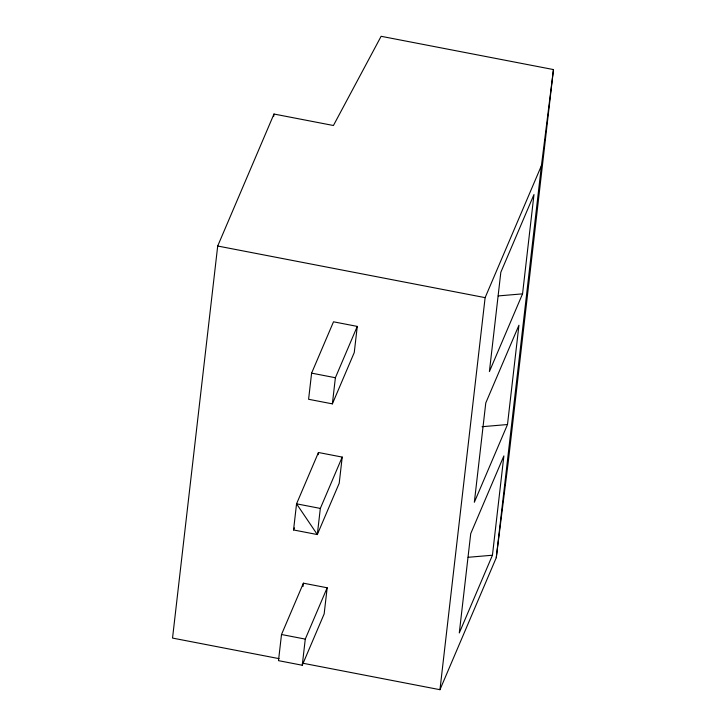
<?xml version="1.0" encoding="UTF-8"?>
<svg xmlns="http://www.w3.org/2000/svg" width="726" height="726" viewBox="0 0 726 726"><rect width="100%" height="100%" fill="white"/><g stroke="black" fill="none" stroke-linecap="round" stroke-linejoin="round"><path stroke-width="1.09" d="M302.37 663.137L439.965 689.7L496.266 557.713L508.3 461.627L553.466 69.569L381.123 36.3L333.425 125.507L273.992 114.036L217.7 246.023L172.534 638.081L279.065 658.645M273.738 116.287L273.992 114.036M281.506 634.515L278.494 660.651L302.261 665.243L324.159 613.906L327.172 587.77L303.395 583.187L281.506 634.515L305.274 639.098L327.172 587.77M293.549 529.962L296.553 503.826L318.451 452.498L342.218 457.09L339.214 483.226L317.316 534.554L293.549 529.962L294.42 527.911M311.608 373.137L308.595 399.282L332.372 403.865L354.261 352.537L357.274 326.401L333.506 321.809L311.608 373.137L335.385 377.729L357.274 326.401M303.023 586.454L303.395 583.187M318.197 454.676L318.451 452.498M302.261 665.243L305.274 639.098M320.329 508.418L317.316 534.554L296.553 503.826L320.329 508.418L342.218 457.09M332.372 403.865L335.385 377.729M439.965 689.7L485.122 297.642L541.424 165.655L553.466 69.569M492.437 555.227L503.88 455.91L470.729 533.637L459.286 632.954L492.437 555.227L468.116 557.296M507.492 424.538L518.936 325.221L485.776 402.948L474.341 502.265L507.492 424.538L482.064 426.707M522.548 293.858L533.982 194.532L500.831 272.259L489.397 371.585L522.548 293.858L498.217 295.927M496.266 557.713L541.424 165.655M217.7 246.023L485.122 297.642"/></g></svg>
